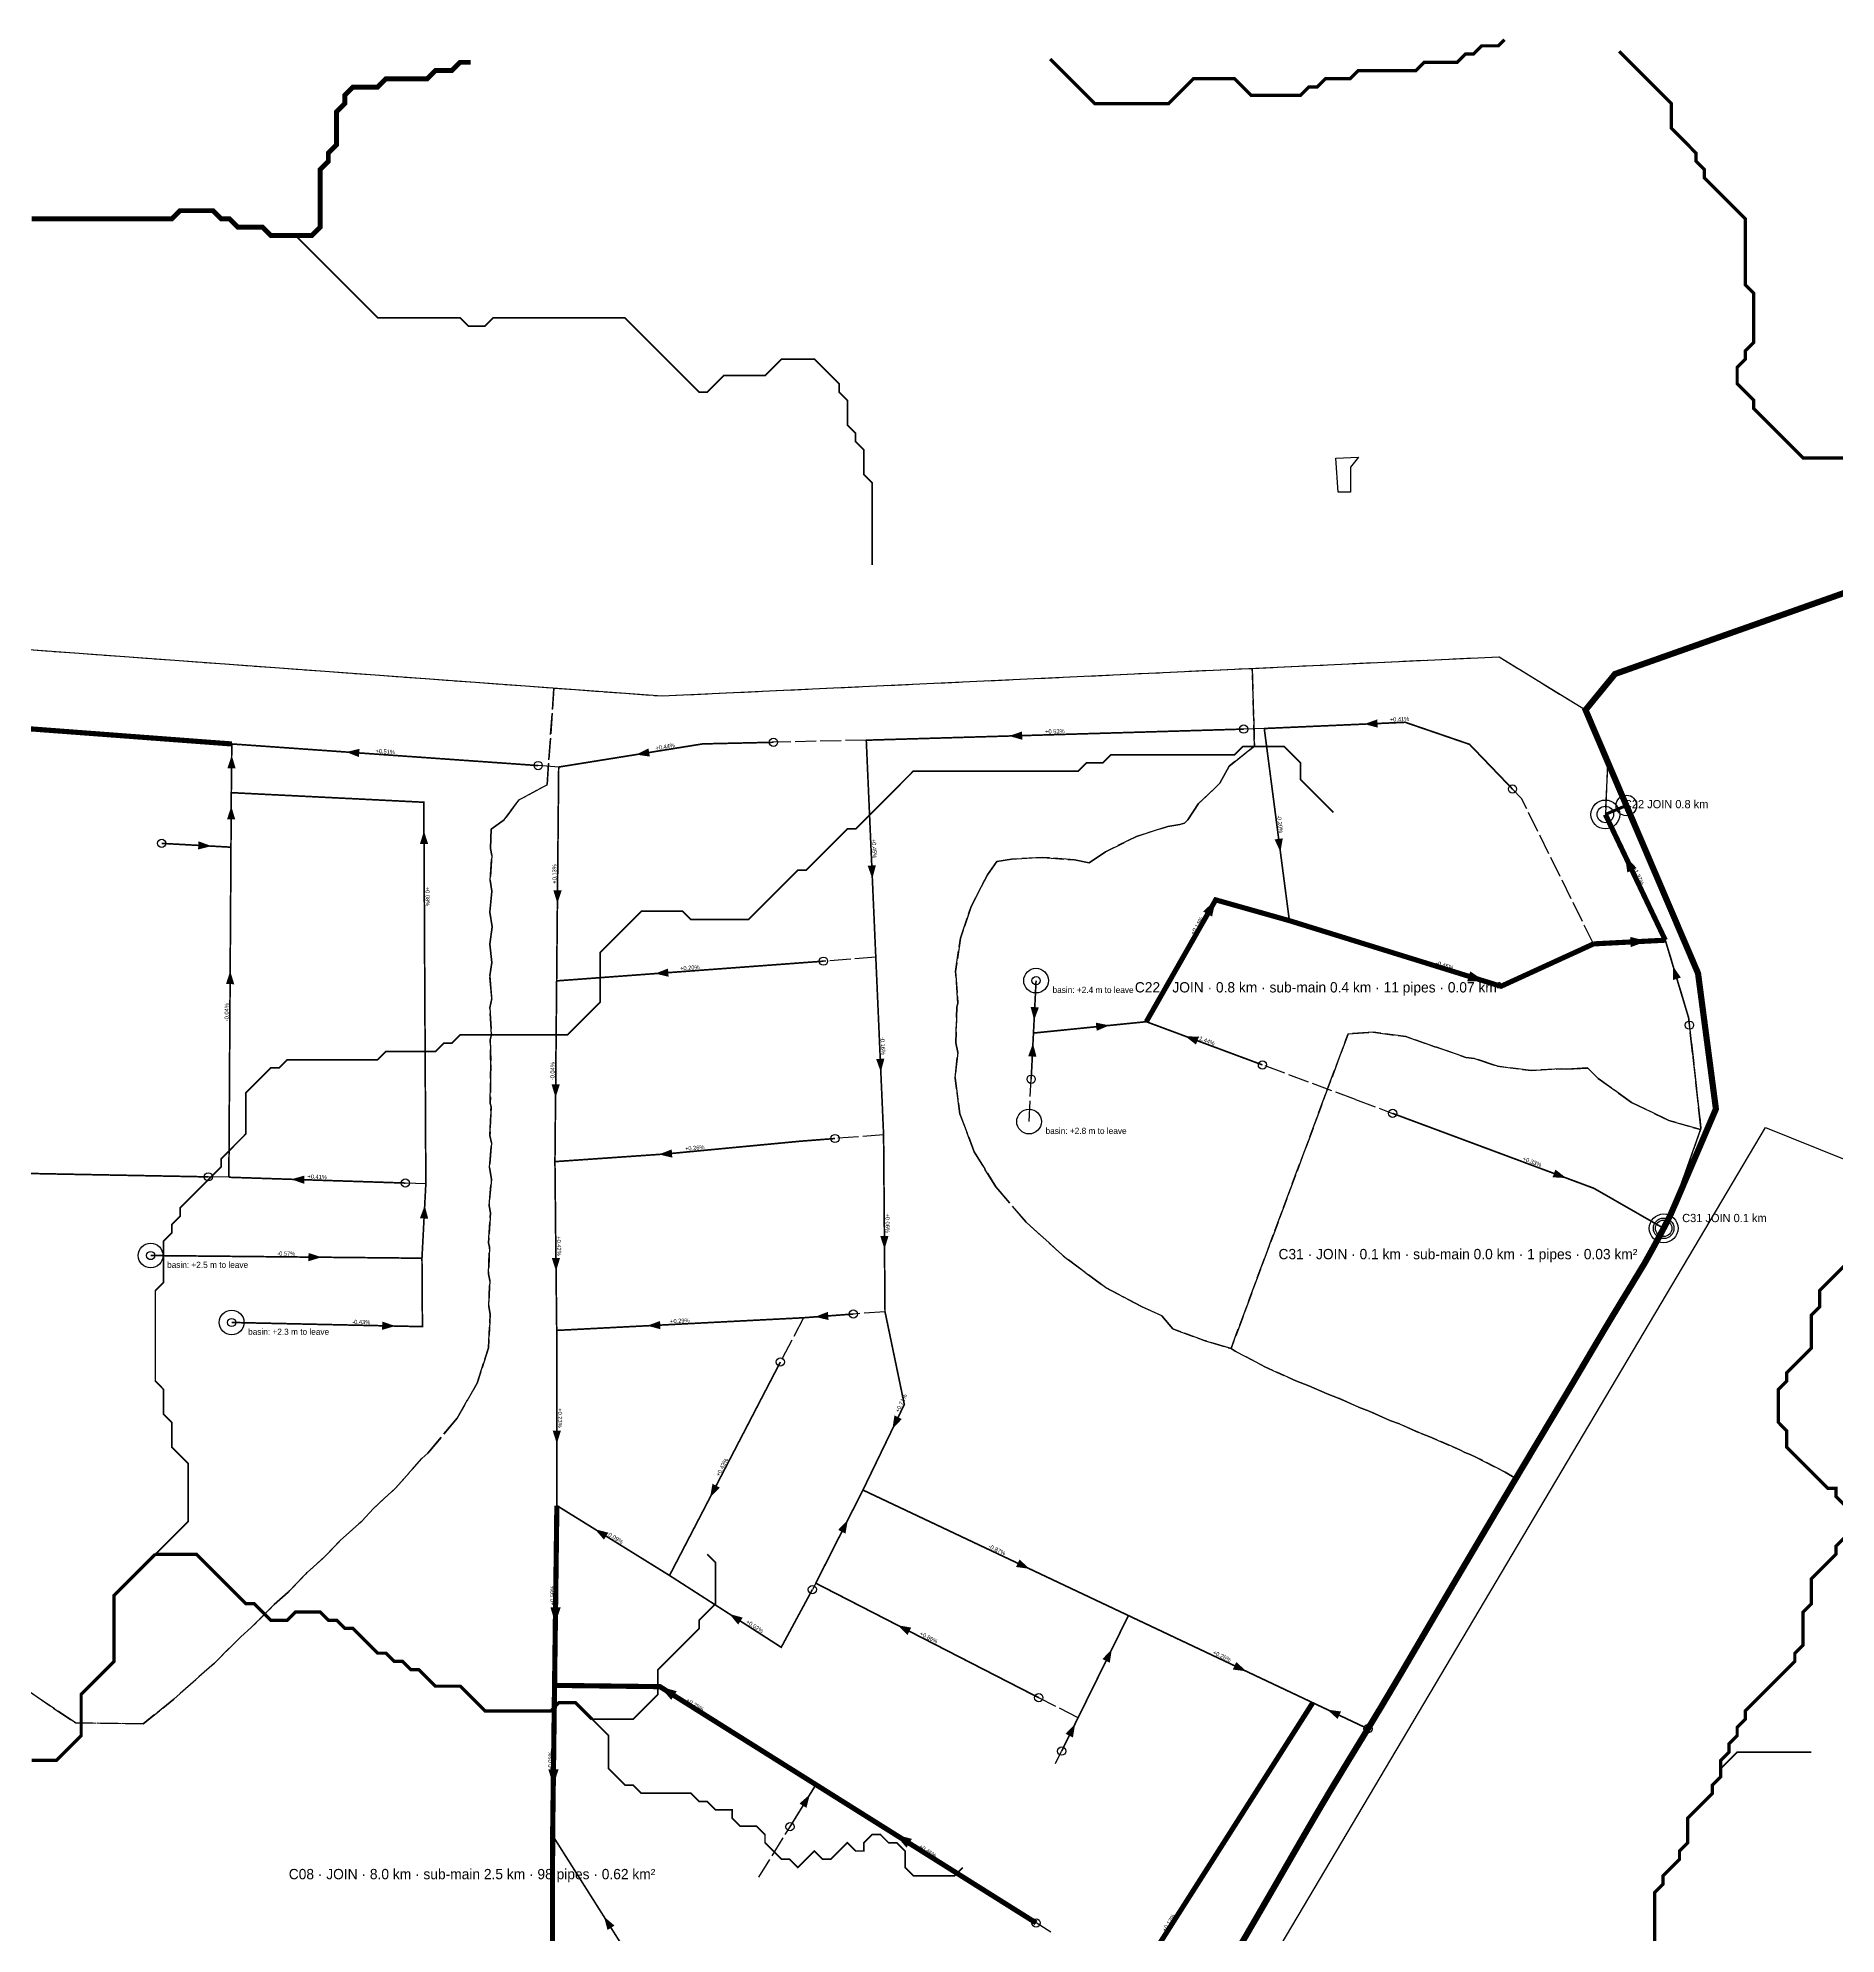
# Model space of a CAD drawing. Header units: metres. Extents: x 442821 to 452274, y 2561971 to 2571293.
# Drawn here: x 447174 to 448048, y 2566940 to 2567860 of the extents above; entities that cross this region are included whole.
import ezdxf
from ezdxf.enums import TextEntityAlignment as Align

# ---------------------------------------------------------------- set-up
doc = ezdxf.new("R2010")
doc.units = ezdxf.units.M
doc.header["$LTSCALE"] = 8
doc.linetypes.add('DASHDOT', pattern=[3.556, 2.54, -0.508, 0, -0.508])
doc.linetypes.add('DASHED', pattern=[1.524, 1.27, -0.254])
for name, color, linetype in [('A_ARROWS', 7, 'Continuous'), ('A_BASINS', 1, 'Continuous'), ('A_BRANCH', 7, 'Continuous'), ('A_BUILT_2006', 252, 'Continuous'), ('A_CATCH_LABEL', 7, 'Continuous'), ('A_CATCHMENTS', 7, 'Continuous'), ('A_ENVELOPE', 3, 'Continuous'), ('A_GRADIENT', 8, 'Continuous'), ('A_HEAD_GAP', 8, 'Continuous'), ('A_HEADS', 8, 'Continuous'), ('A_JOIN_LINK', 6, 'Continuous'), ('A_LATERAL', 7, 'Continuous'), ('A_MAIN_PIPE', 5, 'Continuous'), ('A_OUTLET_LABEL', 7, 'Continuous'), ('A_OUTLETS', 7, 'Continuous'), ('A_STREAMS', 5, 'Continuous'), ('A_SUBMAIN', 7, 'Continuous'), ('A_WADI', 4, 'Continuous')]:
    doc.layers.add(name, color=color, linetype=linetype)

msp = doc.modelspace()

# ---------------------------------------------------------------- linework, layer by layer
at = {"layer": 'A_ARROWS', "color": 2}
for points in [[(447818.58, 2567527.37), (447824.89, 2567529.65), (447825.07, 2567525.65)], [(447268.58, 2567512.26), (447270.52, 2567505.84), (447266.52, 2567505.88)], [(447324.15, 2567513.8), (447330.67, 2567515.35), (447330.39, 2567511.36)], [(447268.36, 2567487.49), (447270.32, 2567481.08), (447266.32, 2567481.11)], [(447361.94, 2567475.5), (447363.97, 2567469.11), (447359.97, 2567469.09)], [(447258.76, 2567468.14), (447252.26, 2567466.49), (447252.48, 2567470.48)], [(447777.81, 2567465.3), (447775, 2567471.38), (447778.97, 2567471.9)], [(447945.1, 2567463.6), (447950.8, 2567457.46), (447946.29, 2567455.31)], [(447746.43, 2567442.11), (447744.64, 2567433.92), (447740.3, 2567436.39)], [(447955.78, 2567422), (447947.92, 2567419.09), (447947.66, 2567424.08)], [(447968.51, 2567409.84), (447972.27, 2567404.28), (447968.44, 2567403.13)], [(447267.85, 2567407.52), (447269.81, 2567401.11), (447265.81, 2567401.13)], [(447876.94, 2567402.58), (447868.56, 2567402.56), (447870.04, 2567407.33)], [(447658.22, 2567383.57), (447656.54, 2567390.06), (447660.54, 2567389.86)], [(447694.77, 2567381.09), (447688.6, 2567378.46), (447688.2, 2567382.44)], [(447657.67, 2567372.41), (447659.35, 2567365.91), (447655.35, 2567366.11)], [(447731.51, 2567375.9), (447738.21, 2567375.54), (447736.82, 2567371.79)], [(447297.48, 2567306.39), (447303.94, 2567308.18), (447303.81, 2567304.18)], [(447362.32, 2567293.77), (447363.98, 2567287.28), (447359.99, 2567287.49)], [(447312.27, 2567268.56), (447305.85, 2567266.63), (447305.89, 2567270.63)], [(447348.06, 2567235.16), (447341.62, 2567233.3), (447341.7, 2567237.3)]]:
    msp.add_solid(points, dxfattribs=at)
at = {"layer": 'A_ARROWS', "color": 1}
for points in [[(447646.03, 2567521.58), (447652.37, 2567523.77), (447652.48, 2567519.77)], [(447464.96, 2567512.56), (447470.96, 2567515.55), (447471.6, 2567511.6)], [(447579.67, 2567452.31), (447577.39, 2567458.62), (447581.39, 2567458.79)], [(447426.74, 2567440.24), (447424.8, 2567446.65), (447428.8, 2567446.62)], [(447474.21, 2567406.24), (447480.45, 2567408.71), (447480.74, 2567404.72)], [(447583.79, 2567358.46), (447581.51, 2567364.77), (447585.51, 2567364.94)], [(447425.84, 2567346.06), (447423.91, 2567352.48), (447427.91, 2567352.44)], [(447476, 2567318.46), (447482.25, 2567320.9), (447482.53, 2567316.91)], [(447585.57, 2567272.47), (447583.52, 2567278.86), (447587.52, 2567278.89)], [(447426.09, 2567261.81), (447424.02, 2567268.19), (447428.02, 2567268.23)], [(447470.32, 2567235.29), (447476.6, 2567237.61), (447476.81, 2567233.62)], [(447551.88, 2567239.6), (447558.11, 2567242.07), (447558.41, 2567238.08)], [(447589.41, 2567185.13), (447590.4, 2567191.76), (447594, 2567190.02)], [(447426.46, 2567178.01), (447424.45, 2567184.41), (447428.45, 2567184.41)], [(447500.87, 2567151.97), (447502.05, 2567158.57), (447505.6, 2567156.73)], [(447444.96, 2567136.53), (447451.46, 2567134.86), (447449.35, 2567131.46)], [(447567.75, 2567141.02), (447566.65, 2567134.41), (447563.08, 2567136.22)], [(447656.07, 2567117.28), (447649.43, 2567118.2), (447651.13, 2567121.82)], [(447425.74, 2567090.63), (447423.35, 2567098.66), (447428.35, 2567098.6)], [(447510.23, 2567095.4), (447516.7, 2567093.62), (447514.53, 2567090.25)], [(447591.96, 2567089.91), (447598.57, 2567088.77), (447596.74, 2567085.21)], [(447695.99, 2567078.33), (447694.96, 2567071.71), (447691.37, 2567073.48)], [(447761.34, 2567067.52), (447754.7, 2567068.44), (447756.41, 2567072.06)], [(447476.59, 2567060.05), (447484.69, 2567057.91), (447482.04, 2567053.68)], [(447678.13, 2567042.08), (447677.1, 2567035.46), (447673.51, 2567037.22)], [(447800.62, 2567048.95), (447807.26, 2567048.03), (447805.55, 2567044.41)], [(447424.73, 2567011.99), (447422.34, 2567020.02), (447427.33, 2567019.96)], [(447549.33, 2567007.76), (447547.68, 2567001.26), (447544.28, 2567003.36)], [(447590.8, 2566988.33), (447598.91, 2566986.2), (447596.25, 2566981.96)], [(447449.35, 2566948.45), (447454.46, 2566944.12), (447451.08, 2566941.98)]]:
    msp.add_solid(points, dxfattribs=at)
at = {"layer": 'A_ARROWS', "color": 3}
msp.add_solid([(447916.65, 2567307), (447909.95, 2567307.36), (447911.35, 2567311.11)], dxfattribs=at)
at = {"layer": 'A_BASINS', "color": 1}
for centre in [(447659.18, 2567402.84), (447655.78, 2567334.41), (447229.21, 2567269.38), (447268.55, 2567236.89)]:
    msp.add_circle(centre, 6, dxfattribs=at)
at = {"layer": 'A_BRANCH', "color": 2, "linetype": 'DASHED', "const_width": 0.8}
for points in [[(447890.51, 2567495.84), (447869.65, 2567517.54), (447838.41, 2567528.24), (447769.98, 2567525.23)], [(447352.87, 2567304.57), (447267.21, 2567307.38)]]:
    msp.add_lwpolyline(points, dxfattribs=at)
at = {"layer": 'A_BRANCH', "color": 1, "const_width": 0.8}
for points in [[(447759.99, 2567524.93), (447576.72, 2567519.55)], [(447570.42, 2567240.98), (447546.17, 2567239.17)], [(447660.48, 2567054.73), (447552.21, 2567110.32)]]:
    msp.add_lwpolyline(points, dxfattribs=at)
at = {"layer": 'A_BRANCH', "color": 2, "const_width": 0.8}
for points in [[(447417.39, 2567507.23), (447268.63, 2567517.72)], [(447769.1, 2567361.91), (447712.71, 2567382.89)], [(447257.21, 2567307.57), (447095.36, 2567310.63), (447078.03, 2567308.03)]]:
    msp.add_lwpolyline(points, dxfattribs=at)
at = {"layer": 'A_BRANCH', "color": 1, "linetype": 'DASHED', "const_width": 0.8}
for points in [[(447531.65, 2567518.53), (447497.28, 2567517.75), (447427.37, 2567506.52)], [(447555.92, 2567412.27), (447426.38, 2567402.71)], [(447561.52, 2567326.18), (447544.94, 2567324.9), (447480.01, 2567318.74), (447425.55, 2567314.97)], [(447535.02, 2567217.71), (447481.18, 2567114.07)], [(447550.54, 2567107.22), (447535.43, 2567079.2), (447481.18, 2567114.07)], [(447516.17, 2566909.99), (447459.44, 2566932.51), (447424.42, 2566987.83)]]:
    msp.add_lwpolyline(points, dxfattribs=at)
at = {"layer": 'A_BUILT_2006', "color": 252}
msp.add_lwpolyline([(444423.44, 2563343.22), (444431.48, 2563355.29), (444572.94, 2563267.78), (444295.21, 2562786.94), (444363.08, 2562577.11), (444377.7, 2562576.48), (444569.24, 2562603.97), (444800.07, 2562694.29), (445148.67, 2563361.17), (445469.39, 2563197.45), (445714.59, 2563159.34), (445807.53, 2563389.68), (445994.14, 2563715.01), (446180.57, 2564037.67), (446320.8, 2564284.9), (446551.38, 2564695.06), (447061.57, 2565726.9), (448013.44, 2567331.59), (448231.64, 2567243.66), (448332.26, 2567295.53), (448412.16, 2567436.64), (448449.86, 2567533.08), (448423.25, 2567661.27), (448638.89, 2567714.37)], dxfattribs=at)
at = {"layer": 'A_CATCHMENTS', "color": 2, "linetype": 'DASHED'}
msp.add_lwpolyline([(445577.23, 2567680.07), (447425.06, 2567544.86), (447421.75, 2567497.93), (447407.9, 2567490.38), (447400.94, 2567480.82), (447394.62, 2567476.28), (447394.23, 2567467.03), (447394.92, 2567463.57), (447394.08, 2567451.54), (447394.98, 2567446.27), (447393.98, 2567436.05), (447394.99, 2567428.96), (447393.93, 2567420.56), (447394.95, 2567411.66), (447393.93, 2567405.08), (447394.87, 2567394.23), (447393.99, 2567389.59), (447394.7, 2567376.68), (447394.13, 2567374.1), (447394.46, 2567359.14), (447394.33, 2567358.62), (447394.17, 2567343.13), (447394.54, 2567341.59), (447393.94, 2567327.64), (447394.67, 2567324.03), (447393.77, 2567312.15), (447394.74, 2567306.47), (447393.58, 2567293.57), (447394.26, 2567290.07), (447393.36, 2567275.46), (447393.74, 2567273.67), (447393.28, 2567260.43), (447393.94, 2567257.26), (447393.37, 2567244.69), (447394.13, 2567240.87), (447393.23, 2567224.5), (447387.86, 2567207.49), (447378.06, 2567190.47), (447363.82, 2567173.45), (447360.89, 2567170.78), (447348.18, 2567156.43), (447337.41, 2567146.63), (447331.75, 2567140.48), (447321.33, 2567131.08), (447313.88, 2567123.26), (447305.25, 2567115.51), (447295.99, 2567106.03), (447289.17, 2567099.93), (447278.1, 2567088.81), (447273.1, 2567084.34), (447260.2, 2567071.58), (447240.44, 2567053.99), (447225.59, 2567042.04), (447192.69, 2567042.5), (447131.63, 2567083.92)], dxfattribs=at)
msp.add_lwpolyline([(447622.18, 2567338.25), (447619.87, 2567355.42), (447621.16, 2567367.97), (447620.21, 2567372.7), (447620.74, 2567389.98), (447621.25, 2567391.96), (447620.08, 2567407.22), (447622.44, 2567423.5), (447627.58, 2567438.81), (447635.66, 2567454.25), (447640.15, 2567460.59), (447647.2, 2567461.86), (447662.46, 2567462.64), (447677.78, 2567461.46), (447684.91, 2567460.01), (447692.95, 2567465.41), (447708.02, 2567472.87), (447723.16, 2567477.72), (447728.97, 2567478.57), (447731.21, 2567479.21), (447732.81, 2567480.85), (447738.12, 2567488.77), (447748.39, 2567498.69), (447752.87, 2567506.96), (447765.23, 2567516.7), (447764.12, 2567554.43), (447883.98, 2567560.04), (447925.98, 2567534.24), (447936.72, 2567509.1), (447935.61, 2567483.51), (447964.72, 2567422.46), (447976.03, 2567384.82), (447982.02, 2567331.24), (447981.76, 2567330.49), (447966.39, 2567334.96), (447948.32, 2567343.72), (447932.08, 2567355.37), (447926.94, 2567360.42), (447916.75, 2567359.83), (447914.45, 2567360.07), (447899.52, 2567359.2), (447883.29, 2567361.24), (447872.05, 2567365.03), (447867.91, 2567365.57), (447853.57, 2567370.59), (447852.82, 2567370.69), (447838.7, 2567375.68), (447822.91, 2567377.76), (447810.68, 2567376.97), (447753.83, 2567224.2), (447740.85, 2567228.15), (447725.93, 2567233.66), (447725.61, 2567233.81), (447720.27, 2567240.11), (447710.43, 2567244.57), (447692.82, 2567253.91), (447673.08, 2567268.59), (447654.33, 2567285.61), (447639.68, 2567302.67), (447629.14, 2567319.76), (447622.18, 2567338.25)], close=True, dxfattribs=at)
at = {"layer": 'A_CATCHMENTS', "color": 1, "linetype": 'DASHED'}
msp.add_lwpolyline([(447131.63, 2567083.92), (447192.69, 2567042.5), (447225.59, 2567042.04), (447240.44, 2567053.99), (447260.2, 2567071.58), (447273.1, 2567084.34), (447278.1, 2567088.81), (447289.17, 2567099.93), (447295.99, 2567106.03), (447305.25, 2567115.51), (447313.88, 2567123.26), (447321.33, 2567131.08), (447331.75, 2567140.48), (447337.41, 2567146.63), (447348.18, 2567156.43), (447360.89, 2567170.78), (447363.82, 2567173.45), (447378.06, 2567190.47), (447387.86, 2567207.49), (447393.23, 2567224.5), (447394.13, 2567240.87), (447393.37, 2567244.69), (447393.94, 2567257.26), (447393.28, 2567260.43), (447393.74, 2567273.67), (447393.36, 2567275.46), (447394.26, 2567290.07), (447393.58, 2567293.57), (447394.74, 2567306.47), (447393.77, 2567312.15), (447394.67, 2567324.03), (447393.94, 2567327.64), (447394.54, 2567341.59), (447394.17, 2567343.13), (447394.33, 2567358.62), (447394.46, 2567359.14), (447394.13, 2567374.1), (447394.7, 2567376.68), (447393.99, 2567389.59), (447394.87, 2567394.23), (447393.93, 2567405.08), (447394.95, 2567411.66), (447393.93, 2567420.56), (447394.99, 2567428.96), (447393.98, 2567436.05), (447394.98, 2567446.27), (447394.08, 2567451.54), (447394.92, 2567463.57), (447394.23, 2567467.03), (447394.62, 2567476.28), (447400.94, 2567480.82), (447407.9, 2567490.38), (447421.75, 2567497.93), (447425.06, 2567544.86), (447477.54, 2567541.02), (447764.12, 2567554.43), (447765.23, 2567516.7), (447752.87, 2567506.96), (447748.39, 2567498.69), (447738.12, 2567488.77), (447732.81, 2567480.85), (447731.21, 2567479.21), (447728.97, 2567478.57), (447723.16, 2567477.72), (447708.02, 2567472.87), (447692.95, 2567465.41), (447684.91, 2567460.01), (447677.78, 2567461.46), (447662.46, 2567462.64), (447647.2, 2567461.86), (447640.15, 2567460.59), (447635.66, 2567454.25), (447627.58, 2567438.81), (447622.44, 2567423.5), (447620.08, 2567407.22), (447621.25, 2567391.96), (447620.74, 2567389.98), (447620.21, 2567372.7), (447621.16, 2567367.97), (447619.87, 2567355.42), (447622.18, 2567338.25), (447629.14, 2567319.76), (447639.68, 2567302.67), (447654.33, 2567285.61), (447673.08, 2567268.59), (447692.82, 2567253.91), (447710.43, 2567244.57), (447720.27, 2567240.11), (447725.61, 2567233.81), (447725.93, 2567233.66), (447740.85, 2567228.15), (447753.83, 2567224.2), (447755.91, 2567222.94), (447770.24, 2567215.41), (447785.27, 2567208.61), (447791.6, 2567206.19), (447800.5, 2567202.2), (447806.29, 2567200), (447815.72, 2567195.79), (447820.98, 2567193.8), (447830.94, 2567189.38), (447835.66, 2567187.61), (447846.16, 2567182.97), (447850.35, 2567181.41), (447864.95, 2567174.99), (447867.32, 2567173.79), (447869.91, 2567172.8), (447872.72, 2567171.54), (447886.88, 2567164.22), (447892.13, 2567161.12), (447891.66, 2567160.33), (447885.4, 2567149.8), (447879.16, 2567139.25), (447873.74, 2567130.09), (447866.69, 2567118.15), (447860.46, 2567107.6), (447854.25, 2567097.04), (447850.49, 2567090.62), (447848.11, 2567086.56), (447841.87, 2567075.89), (447835.65, 2567065.28), (447827.1, 2567050.88), (447823.02, 2567044.12), (447820.31, 2567039.67), (447820.3, 2567039.65), (447816.63, 2567033.62), (447810.24, 2567023.17), (447802.62, 2567010.57), (447797.68, 2567002.27), (447791.51, 2566991.73), (447785.38, 2566981.16), (447778.11, 2566968.56), (447773.12, 2566959.91), (447771.36, 2566956.87), (447766.97, 2566949.29), (447760.79, 2566938.66)], dxfattribs=at)
at = {"layer": 'A_CATCHMENTS', "color": 3, "linetype": 'DASHED'}
msp.add_lwpolyline([(447869.91, 2567172.8), (447867.32, 2567173.79), (447864.95, 2567174.99), (447850.35, 2567181.41), (447846.16, 2567182.97), (447835.66, 2567187.61), (447830.94, 2567189.38), (447820.98, 2567193.8), (447815.72, 2567195.79), (447806.29, 2567200), (447800.5, 2567202.2), (447791.6, 2567206.19), (447785.27, 2567208.61), (447770.24, 2567215.41), (447755.91, 2567222.94), (447753.83, 2567224.2), (447810.68, 2567376.97), (447822.91, 2567377.76), (447838.7, 2567375.68), (447852.82, 2567370.69), (447853.57, 2567370.59), (447867.91, 2567365.57), (447872.05, 2567365.03), (447883.29, 2567361.24), (447899.52, 2567359.2), (447914.45, 2567360.07), (447916.75, 2567359.83), (447926.94, 2567360.42), (447932.08, 2567355.37), (447948.32, 2567343.72), (447966.39, 2567334.96), (447981.76, 2567330.49), (447966.76, 2567288.2), (447965.59, 2567285.87), (447964.07, 2567282.91), (447963.91, 2567282.6), (447961.9, 2567278.79), (447961, 2567277.13), (447959.46, 2567274.29), (447957.91, 2567271.47), (447956.36, 2567268.68), (447954.69, 2567265.68), (447948.2, 2567254.98), (447943.25, 2567246.89), (447935.53, 2567234.07), (447929.29, 2567223.56), (447923.06, 2567213.01), (447919.18, 2567206.44), (447910.51, 2567191.9), (447904.22, 2567181.37), (447896.09, 2567167.77), (447892.13, 2567161.12), (447886.88, 2567164.22), (447872.72, 2567171.54), (447869.91, 2567172.8)], close=True, dxfattribs=at)
at = {"layer": 'A_ENVELOPE', "color": 3}
msp.add_lwpolyline([(445577.23, 2567680.07), (447477.54, 2567541.02), (447883.98, 2567560.04), (447925.98, 2567534.24), (447925.98, 2567534.24), (447936.72, 2567509.1), (447935.61, 2567483.51), (447964.72, 2567422.46), (447976.03, 2567384.82), (447982.02, 2567331.24), (447966.76, 2567288.2), (447965.59, 2567285.87), (447964.07, 2567282.91), (447963.91, 2567282.6), (447961.9, 2567278.79), (447961, 2567277.13), (447959.46, 2567274.29), (447957.91, 2567271.47), (447956.36, 2567268.68), (447954.69, 2567265.68), (447948.2, 2567254.98), (447943.25, 2567246.89), (447935.53, 2567234.07), (447929.29, 2567223.56), (447923.06, 2567213.01), (447919.18, 2567206.44), (447910.51, 2567191.9), (447904.22, 2567181.37), (447896.09, 2567167.77), (447891.66, 2567160.33), (447885.4, 2567149.8), (447879.16, 2567139.25), (447873.74, 2567130.09), (447866.69, 2567118.15), (447860.46, 2567107.6), (447854.25, 2567097.04), (447850.49, 2567090.62), (447848.11, 2567086.56), (447841.87, 2567075.89), (447835.65, 2567065.28), (447827.1, 2567050.88), (447823.02, 2567044.12), (447820.31, 2567039.67), (447820.3, 2567039.65), (447816.63, 2567033.62), (447810.24, 2567023.17), (447802.62, 2567010.57), (447797.68, 2567002.27), (447791.51, 2566991.73), (447785.38, 2566981.16), (447778.11, 2566968.56), (447773.12, 2566959.91), (447771.36, 2566956.87), (447766.97, 2566949.29), (447760.79, 2566938.66)], dxfattribs=at)
at = {"layer": 'A_HEAD_GAP', "color": 8, "linetype": 'DASHED'}
for points in [[(447576.72, 2567519.55), (447531.65, 2567518.53)], [(447769.98, 2567525.23), (447759.99, 2567524.93)], [(447427.37, 2567506.52), (447417.39, 2567507.23)], [(447929.89, 2567420.67), (447894.92, 2567491.25), (447890.51, 2567495.84)], [(447581.35, 2567414.15), (447555.92, 2567412.27)], [(447982.02, 2567331.24), (447976.44, 2567381.2)], [(447655.78, 2567334.41), (447656.8, 2567354.96)], [(447814.28, 2567345.1), (447769.1, 2567361.91)], [(447814.28, 2567345.1), (447832.3, 2567338.39)], [(447585.13, 2567327.99), (447561.52, 2567326.18)], [(447267.21, 2567307.38), (447257.21, 2567307.57)], [(447362.86, 2567304.24), (447352.87, 2567304.57)], [(447546.17, 2567239.17), (447535.02, 2567217.71)], [(447585.82, 2567242.13), (447570.42, 2567240.98)], [(447552.21, 2567110.32), (447550.54, 2567107.22)], [(447679.54, 2567044.94), (447660.48, 2567054.73)], [(447668.59, 2567022.72), (447671.59, 2567028.81)], [(447524.62, 2566967.62), (447539.69, 2566992.09)], [(447666.27, 2566940.95), (447659.19, 2566945.39)]]:
    msp.add_lwpolyline(points, dxfattribs=at)
at = {"layer": 'A_HEADS', "color": 1}
for centre in [(447531.65, 2567518.53), (447759.99, 2567524.93), (447555.92, 2567412.27), (447561.52, 2567326.18), (447570.42, 2567240.98), (447535.02, 2567217.71), (447550.54, 2567107.22), (447660.48, 2567054.73), (447820.3, 2567039.65), (447671.59, 2567028.81), (447539.69, 2566992.09), (447659.19, 2566945.39)]:
    msp.add_circle(centre, 2, dxfattribs=at)
at = {"layer": 'A_HEADS', "color": 2}
for centre in [(447417.39, 2567507.23), (447890.51, 2567495.84), (447234.56, 2567469.47), (447659.18, 2567402.84), (447976.44, 2567381.2), (447769.1, 2567361.91), (447656.8, 2567354.96), (447257.21, 2567307.57), (447352.87, 2567304.57), (447229.21, 2567269.38), (447268.55, 2567236.89)]:
    msp.add_circle(centre, 2, dxfattribs=at)
at = {"layer": 'A_HEADS', "color": 3}
msp.add_circle((447832.3, 2567338.39), 2, dxfattribs=at)
at = {"layer": 'A_JOIN_LINK', "color": 6, "const_width": 1.5}
for points in [[(447935.61, 2567483.51), (447945.8, 2567487.86)], [(447963.91, 2567282.6), (447963.91, 2567282.6)]]:
    msp.add_lwpolyline(points, dxfattribs=at)
at = {"layer": 'A_JOIN_LINK', "color": 6}
for centre in [(447945.8, 2567487.86), (447963.91, 2567282.6)]:
    msp.add_circle(centre, 5, dxfattribs=at)
at = {"layer": 'A_LATERAL', "color": 1, "linetype": 'DASHED', "const_width": 0.8}
for points in [[(447576.72, 2567519.55), (447581.35, 2567414.15)], [(447427.37, 2567506.52), (447426.38, 2567402.71)], [(447426.38, 2567402.71), (447425.55, 2567314.97)], [(447585.13, 2567327.99), (447585.82, 2567242.13)], [(447425.55, 2567314.97), (447425.98, 2567271.32), (447426.41, 2567233.04)], [(447546.17, 2567239.17), (447426.41, 2567233.04)], [(447426.41, 2567233.04), (447426.48, 2567147.99)], [(447481.18, 2567114.07), (447426.48, 2567147.99)], [(447704.02, 2567094.61), (447793.53, 2567052.3)], [(447820.3, 2567039.65), (447793.53, 2567052.3)], [(447539.69, 2566992.09), (447552.27, 2567012.53)]]:
    msp.add_lwpolyline(points, dxfattribs=at)
at = {"layer": 'A_LATERAL', "color": 2, "linetype": 'DASHDOT', "const_width": 0.8}
for points in [[(447769.98, 2567525.23), (447782.17, 2567431.95)], [(447268.23, 2567467.61), (447268.4, 2567494.08)], [(447234.56, 2567469.47), (447268.23, 2567467.61)], [(447657.91, 2567377.38), (447712.71, 2567382.89)], [(447656.8, 2567354.96), (447657.91, 2567377.38)], [(447360.98, 2567268.08), (447362.86, 2567304.24)], [(447229.21, 2567269.38), (447360.98, 2567268.08)], [(447268.55, 2567236.89), (447361.2, 2567234.87), (447360.98, 2567268.08)]]:
    msp.add_lwpolyline(points, dxfattribs=at)
at = {"layer": 'A_LATERAL', "color": 2, "linetype": 'DASHED', "const_width": 0.8}
for points in [[(447268.4, 2567494.08), (447268.63, 2567517.72)], [(447362.86, 2567304.24), (447361.86, 2567489.43), (447268.4, 2567494.08)], [(447267.21, 2567307.38), (447268.23, 2567467.61)], [(447659.18, 2567402.84), (447657.91, 2567377.38)]]:
    msp.add_lwpolyline(points, dxfattribs=at)
at = {"layer": 'A_LATERAL', "color": 2, "const_width": 0.8}
msp.add_lwpolyline([(447976.44, 2567381.2), (447976.03, 2567384.82), (447964.72, 2567422.46)], dxfattribs=at)
at = {"layer": 'A_LATERAL', "color": 1, "linetype": 'DASHDOT', "const_width": 0.8}
for points in [[(447581.35, 2567414.15), (447585.13, 2567327.99)], [(447552.21, 2567110.32), (447575.1, 2567155.54)], [(447575.1, 2567155.54), (447704.02, 2567094.61)], [(447679.54, 2567044.94), (447704.02, 2567094.61)], [(447671.59, 2567028.81), (447679.54, 2567044.94)]]:
    msp.add_lwpolyline(points, dxfattribs=at)
at = {"layer": 'A_LATERAL', "color": 3, "linetype": 'DASHED', "const_width": 0.8}
msp.add_lwpolyline([(447832.3, 2567338.39), (447930.06, 2567302.01), (447963.91, 2567282.6)], dxfattribs=at)
at = {"layer": 'A_LATERAL', "color": 1, "const_width": 0.8}
msp.add_lwpolyline([(447585.82, 2567242.13), (447595.2, 2567197.1), (447575.1, 2567155.54)], dxfattribs=at)
at = {"layer": 'A_MAIN_PIPE', "color": 5, "const_width": 3}
msp.add_lwpolyline([(448054.4, 2567592.02), (447940.28, 2567551.69), (447925.98, 2567534.24), (447980.61, 2567406.39), (447989.29, 2567340.52), (447973.83, 2567304.44), (447969.83, 2567295.1), (447968.58, 2567292.25), (447967.2, 2567289.09), (447965.59, 2567285.87), (447964.07, 2567282.91), (447961.9, 2567278.79), (447961, 2567277.13), (447959.46, 2567274.29), (447957.91, 2567271.47), (447956.36, 2567268.68), (447954.69, 2567265.68), (447948.2, 2567254.98), (447943.25, 2567246.89), (447935.53, 2567234.07), (447929.29, 2567223.56), (447923.06, 2567213.01), (447919.18, 2567206.44), (447910.51, 2567191.9), (447904.22, 2567181.37), (447896.09, 2567167.77), (447891.66, 2567160.33), (447885.4, 2567149.8), (447879.16, 2567139.25), (447873.74, 2567130.09), (447866.69, 2567118.15), (447860.46, 2567107.6), (447854.25, 2567097.04), (447850.49, 2567090.62), (447848.11, 2567086.56), (447841.87, 2567075.89), (447835.65, 2567065.28), (447827.1, 2567050.88), (447823.02, 2567044.12), (447820.31, 2567039.67), (447816.63, 2567033.62), (447810.24, 2567023.17), (447802.62, 2567010.57), (447797.68, 2567002.27), (447791.51, 2566991.73), (447785.38, 2566981.16), (447778.11, 2566968.56), (447773.12, 2566959.91), (447771.36, 2566956.87), (447766.97, 2566949.29), (447760.79, 2566938.66), (447754.57, 2566928.05)], dxfattribs=at)
at = {"layer": 'A_OUTLETS', "color": 5}
for centre, radius in [((447935.61, 2567483.51), 7), ((447935.61, 2567483.51), 4), ((447963.91, 2567282.6), 7), ((447963.91, 2567282.6), 4)]:
    msp.add_circle(centre, radius, dxfattribs=at)
at = {"layer": 'A_STREAMS', "color": 5}
for points, const_width in [([(447886.63, 2567859.66), (447883.6, 2567856.62), (447879.6, 2567856.62), (447875.6, 2567856.62), (447871.6, 2567852.62), (447867.6, 2567852.62), (447863.59, 2567848.62), (447859.59, 2567848.62), (447855.59, 2567848.62), (447851.59, 2567848.62), (447847.59, 2567848.62), (447843.59, 2567844.62), (447839.59, 2567844.62), (447835.59, 2567844.62), (447831.59, 2567844.62), (447827.59, 2567844.62), (447823.59, 2567844.62), (447819.59, 2567844.62), (447815.59, 2567844.62), (447811.59, 2567840.62), (447807.59, 2567840.62), (447803.59, 2567840.62), (447799.59, 2567840.62), (447795.59, 2567836.62), (447791.58, 2567836.62), (447787.58, 2567832.61), (447783.58, 2567832.61), (447779.58, 2567832.61), (447775.58, 2567832.61), (447771.58, 2567832.61), (447767.58, 2567832.61), (447763.58, 2567832.61), (447759.58, 2567836.62), (447755.58, 2567840.62), (447751.58, 2567840.62), (447747.58, 2567840.62), (447743.58, 2567840.62), (447739.58, 2567840.62), (447735.58, 2567840.62), (447731.58, 2567836.62), (447727.58, 2567832.61), (447723.58, 2567828.61), (447719.57, 2567828.61), (447715.57, 2567828.61), (447711.57, 2567828.61), (447707.57, 2567828.61), (447703.57, 2567828.61), (447699.57, 2567828.61), (447695.57, 2567828.61), (447691.57, 2567828.61), (447687.57, 2567828.61), (447683.57, 2567832.61), (447679.57, 2567836.62), (447675.57, 2567840.62), (447671.57, 2567844.62), (447667.57, 2567848.62), (447666.02, 2567850.17)], 1.6), ([(448051.62, 2567656.55), (448047.62, 2567656.55), (448043.62, 2567656.55), (448039.62, 2567656.55), (448035.62, 2567656.55), (448031.62, 2567656.55), (448027.62, 2567660.55), (448023.62, 2567664.56), (448019.62, 2567668.56), (448015.62, 2567672.56), (448011.62, 2567676.56), (448007.61, 2567680.56), (448007.61, 2567684.56), (448003.61, 2567688.56), (447999.61, 2567692.56), (447999.61, 2567696.57), (447999.61, 2567700.57), (448003.61, 2567704.57), (448003.61, 2567708.57), (448007.61, 2567712.57), (448007.61, 2567716.57), (448007.61, 2567720.57), (448007.61, 2567724.58), (448007.61, 2567728.58), (448007.61, 2567732.58), (448007.61, 2567736.58), (448003.61, 2567740.58), (448003.61, 2567744.58), (448003.61, 2567748.58), (448003.61, 2567752.59), (448003.61, 2567756.59), (448003.61, 2567760.59), (448003.61, 2567764.59), (448003.61, 2567768.59), (448003.61, 2567772.59), (447999.61, 2567776.59), (447995.61, 2567780.6), (447991.61, 2567784.6), (447987.61, 2567788.6), (447983.61, 2567792.6), (447983.61, 2567796.6), (447979.61, 2567800.6), (447979.61, 2567804.6), (447975.61, 2567808.61), (447971.61, 2567812.61), (447967.61, 2567816.61), (447967.61, 2567820.61), (447967.61, 2567824.61), (447967.61, 2567828.61), (447963.61, 2567832.61), (447959.61, 2567836.62), (447955.61, 2567840.62), (447951.61, 2567844.62), (447947.61, 2567848.62), (447943.61, 2567852.62), (447942.28, 2567853.95)], 1.6), ([(447384.68, 2567848.62), (447383.53, 2567848.62), (447379.53, 2567848.62), (447375.53, 2567844.62), (447371.53, 2567844.62), (447367.53, 2567844.62), (447363.53, 2567840.62), (447359.53, 2567840.62), (447355.52, 2567840.62), (447351.52, 2567840.62), (447347.52, 2567840.62), (447343.52, 2567840.62), (447339.52, 2567836.62), (447335.52, 2567836.62), (447331.52, 2567836.62), (447327.52, 2567836.62), (447323.52, 2567832.61), (447323.52, 2567828.61), (447319.52, 2567824.61), (447319.52, 2567820.61), (447319.52, 2567816.61), (447319.52, 2567812.61), (447319.52, 2567808.61), (447315.52, 2567804.6), (447315.52, 2567800.6), (447311.52, 2567796.6), (447311.52, 2567792.6), (447311.52, 2567788.6), (447311.52, 2567784.6), (447311.52, 2567780.6), (447311.52, 2567776.59), (447311.52, 2567772.59), (447311.52, 2567768.59), (447307.52, 2567764.59), (447303.52, 2567764.59), (447299.52, 2567764.59)], 2.4), ([(447299.52, 2567764.59), (447295.52, 2567764.59), (447291.52, 2567764.59), (447287.52, 2567764.59), (447283.51, 2567768.59), (447279.51, 2567768.59), (447275.51, 2567768.59), (447271.51, 2567768.59), (447267.51, 2567772.59), (447263.51, 2567772.59), (447259.51, 2567776.59), (447255.51, 2567776.59), (447251.51, 2567776.59), (447247.51, 2567776.59), (447243.51, 2567776.59), (447239.51, 2567772.59), (447235.51, 2567772.59), (447231.51, 2567772.59), (447227.51, 2567772.59), (447223.51, 2567772.59), (447219.51, 2567772.59), (447215.51, 2567772.59), (447211.5, 2567772.59), (447207.5, 2567772.59), (447203.5, 2567772.59), (447199.5, 2567772.59), (447195.5, 2567772.59), (447191.5, 2567772.59), (447187.5, 2567772.59), (447183.5, 2567772.59), (447179.5, 2567772.59), (447175.5, 2567772.59), (447171.5, 2567772.59)], 2.4), ([(447579.56, 2567604.53), (447579.56, 2567608.54), (447579.56, 2567612.54), (447579.56, 2567616.54), (447579.56, 2567620.54), (447579.56, 2567624.54), (447579.56, 2567628.54), (447579.56, 2567632.54), (447579.56, 2567636.55), (447579.56, 2567640.55), (447579.56, 2567644.55), (447575.56, 2567648.55), (447575.56, 2567652.55), (447575.56, 2567656.55), (447575.56, 2567660.55), (447571.55, 2567664.56), (447571.55, 2567668.56), (447567.55, 2567672.56), (447567.55, 2567676.56), (447567.55, 2567680.56), (447567.55, 2567684.56), (447563.55, 2567688.56), (447563.55, 2567692.56), (447559.55, 2567696.57), (447555.55, 2567700.57), (447551.55, 2567704.57), (447547.55, 2567704.57), (447543.55, 2567704.57), (447539.55, 2567704.57), (447535.55, 2567704.57), (447531.55, 2567700.57), (447527.55, 2567696.57), (447523.55, 2567696.57), (447519.55, 2567696.57), (447515.55, 2567696.57), (447511.55, 2567696.57), (447507.55, 2567696.57), (447503.55, 2567692.56), (447499.54, 2567688.56), (447495.54, 2567688.56), (447491.54, 2567692.56), (447487.54, 2567696.57), (447483.54, 2567700.57), (447479.54, 2567704.57), (447475.54, 2567708.57), (447471.54, 2567712.57), (447467.54, 2567716.57), (447463.54, 2567720.57), (447459.54, 2567724.58), (447455.54, 2567724.58), (447451.54, 2567724.58), (447447.54, 2567724.58), (447443.54, 2567724.58), (447439.54, 2567724.58), (447435.54, 2567724.58), (447431.54, 2567724.58), (447427.53, 2567724.58), (447423.53, 2567724.58), (447419.53, 2567724.58), (447415.53, 2567724.58), (447411.53, 2567724.58), (447407.53, 2567724.58), (447403.53, 2567724.58), (447399.53, 2567724.58), (447395.53, 2567724.58), (447391.53, 2567720.57), (447387.53, 2567720.57), (447383.53, 2567720.57), (447379.53, 2567724.58), (447375.53, 2567724.58), (447371.53, 2567724.58), (447367.53, 2567724.58), (447363.53, 2567724.58), (447359.53, 2567724.58), (447355.52, 2567724.58), (447351.52, 2567724.58), (447347.52, 2567724.58), (447343.52, 2567724.58), (447339.52, 2567724.58), (447335.52, 2567728.58), (447331.52, 2567732.58), (447327.52, 2567736.58), (447323.52, 2567740.58), (447319.52, 2567744.58), (447315.52, 2567748.58), (447311.52, 2567752.59), (447307.52, 2567756.59), (447303.52, 2567760.59), (447299.52, 2567764.59)], 0.8), ([(447803.59, 2567484.49), (447799.59, 2567488.49), (447795.59, 2567492.5), (447791.58, 2567496.5), (447787.58, 2567500.5), (447787.58, 2567504.5), (447787.58, 2567508.5), (447783.58, 2567512.5), (447779.58, 2567516.5), (447775.58, 2567516.5), (447771.58, 2567516.5), (447767.58, 2567516.5), (447763.58, 2567516.5), (447759.58, 2567516.5), (447755.58, 2567512.5), (447751.58, 2567512.5), (447747.58, 2567512.5), (447743.58, 2567512.5), (447739.58, 2567512.5), (447735.58, 2567512.5), (447731.58, 2567512.5), (447727.58, 2567512.5), (447723.58, 2567512.5), (447719.57, 2567512.5), (447715.57, 2567512.5), (447711.57, 2567512.5), (447707.57, 2567512.5), (447703.57, 2567512.5), (447699.57, 2567512.5), (447695.57, 2567512.5), (447691.57, 2567508.5), (447687.57, 2567508.5), (447683.57, 2567508.5), (447679.57, 2567504.5), (447675.57, 2567504.5), (447671.57, 2567504.5), (447667.57, 2567504.5), (447663.57, 2567504.5), (447659.57, 2567504.5), (447655.57, 2567504.5), (447651.57, 2567504.5), (447647.56, 2567504.5), (447643.56, 2567504.5), (447639.56, 2567504.5), (447635.56, 2567504.5), (447631.56, 2567504.5), (447627.56, 2567504.5), (447623.56, 2567504.5), (447619.56, 2567504.5), (447615.56, 2567504.5), (447611.56, 2567504.5), (447607.56, 2567504.5), (447603.56, 2567504.5), (447599.56, 2567504.5), (447595.56, 2567500.5), (447591.56, 2567496.5), (447587.56, 2567492.5), (447583.56, 2567488.49), (447579.56, 2567484.49), (447575.56, 2567480.49), (447571.55, 2567476.49), (447567.55, 2567476.49), (447563.55, 2567472.49), (447559.55, 2567468.49), (447555.55, 2567464.49), (447551.55, 2567460.48), (447547.55, 2567456.48), (447543.55, 2567456.48), (447539.55, 2567452.48), (447535.55, 2567448.48), (447531.55, 2567444.48), (447527.55, 2567440.48), (447523.55, 2567436.48), (447519.55, 2567432.47), (447515.55, 2567432.47), (447511.55, 2567432.47), (447507.55, 2567432.47), (447503.55, 2567432.47), (447499.54, 2567432.47), (447495.54, 2567432.47), (447491.54, 2567432.47), (447487.54, 2567436.48), (447483.54, 2567436.48), (447479.54, 2567436.48), (447475.54, 2567436.48), (447471.54, 2567436.48), (447467.54, 2567436.48), (447463.54, 2567432.47), (447459.54, 2567428.47), (447455.54, 2567424.47), (447451.54, 2567420.47), (447447.54, 2567416.47), (447447.54, 2567412.47), (447447.54, 2567408.47), (447447.54, 2567404.46), (447447.54, 2567400.46), (447447.54, 2567396.46), (447447.54, 2567392.46), (447443.54, 2567388.46), (447439.54, 2567384.46), (447435.54, 2567380.46), (447431.54, 2567376.45), (447427.53, 2567376.45), (447423.53, 2567376.45), (447419.53, 2567376.45), (447415.53, 2567376.45), (447411.53, 2567376.45), (447407.53, 2567376.45), (447403.53, 2567376.45), (447399.53, 2567376.45), (447395.53, 2567376.45), (447391.53, 2567376.45), (447387.53, 2567376.45), (447383.53, 2567376.45), (447379.53, 2567376.45), (447375.53, 2567372.45), (447371.53, 2567372.45), (447367.53, 2567368.45), (447363.53, 2567368.45), (447359.53, 2567368.45), (447355.52, 2567368.45), (447351.52, 2567368.45), (447347.52, 2567368.45), (447343.52, 2567368.45), (447339.52, 2567364.45), (447335.52, 2567364.45), (447331.52, 2567364.45), (447327.52, 2567364.45), (447323.52, 2567364.45), (447319.52, 2567364.45), (447315.52, 2567364.45), (447311.52, 2567364.45), (447307.52, 2567364.45), (447303.52, 2567364.45), (447299.52, 2567364.45), (447295.52, 2567364.45), (447291.52, 2567360.45), (447287.52, 2567360.45), (447283.51, 2567356.45), (447279.51, 2567352.45), (447275.51, 2567348.44), (447275.51, 2567344.44), (447275.51, 2567340.44), (447275.51, 2567336.44), (447275.51, 2567332.44), (447275.51, 2567328.44), (447271.51, 2567324.44), (447267.51, 2567320.44), (447263.51, 2567316.43), (447263.51, 2567312.43), (447259.51, 2567308.43), (447255.51, 2567304.43), (447251.51, 2567300.43), (447247.51, 2567296.43), (447243.51, 2567292.43), (447243.51, 2567288.42), (447239.51, 2567284.42), (447239.51, 2567280.42), (447235.51, 2567276.42), (447235.51, 2567272.42), (447235.51, 2567268.42), (447235.51, 2567264.42), (447235.51, 2567260.41), (447235.51, 2567256.41), (447231.51, 2567252.41), (447231.51, 2567248.41), (447231.51, 2567244.41), (447231.51, 2567240.41), (447231.51, 2567236.41), (447231.51, 2567232.4), (447231.51, 2567228.4), (447231.51, 2567224.4), (447231.51, 2567220.4), (447231.51, 2567216.4), (447231.51, 2567212.4), (447231.51, 2567208.4), (447235.51, 2567204.39), (447235.51, 2567200.39), (447235.51, 2567196.39), (447235.51, 2567192.39), (447239.51, 2567188.39), (447239.51, 2567184.39), (447239.51, 2567180.39), (447239.51, 2567176.38), (447243.51, 2567172.38), (447247.51, 2567168.38), (447247.51, 2567164.38), (447247.51, 2567160.38), (447247.51, 2567156.38), (447247.51, 2567152.38), (447247.51, 2567148.38), (447247.51, 2567144.37), (447247.51, 2567140.37), (447243.51, 2567136.37), (447239.51, 2567132.37), (447235.51, 2567128.37), (447231.51, 2567124.37)], 0.8), ([(448051.62, 2567264.42), (448047.62, 2567260.41), (448043.62, 2567256.41), (448039.62, 2567252.41), (448039.62, 2567248.41), (448039.62, 2567244.41), (448035.62, 2567240.41), (448035.62, 2567236.41), (448035.62, 2567232.4), (448035.62, 2567228.4), (448035.62, 2567224.4), (448031.62, 2567220.4), (448027.62, 2567216.4), (448023.62, 2567212.4), (448023.62, 2567208.4), (448019.62, 2567204.39), (448019.62, 2567200.39), (448019.62, 2567196.39), (448019.62, 2567192.39), (448019.62, 2567188.39), (448023.62, 2567184.39), (448023.62, 2567180.39), (448023.62, 2567176.38), (448027.62, 2567172.38), (448031.62, 2567168.38), (448035.62, 2567164.38), (448039.62, 2567160.38), (448043.62, 2567156.38), (448047.62, 2567156.38), (448047.62, 2567152.38), (448051.62, 2567148.38)], 1.6), ([(448051.62, 2567132.37), (448047.62, 2567128.37), (448047.62, 2567124.37), (448043.62, 2567120.37), (448039.62, 2567116.36), (448035.62, 2567112.36), (448035.62, 2567108.36), (448035.62, 2567104.36), (448035.62, 2567100.36), (448031.62, 2567096.36), (448031.62, 2567092.36), (448031.62, 2567088.35), (448031.62, 2567084.35), (448031.62, 2567080.35), (448027.62, 2567076.35), (448027.62, 2567072.35), (448023.62, 2567068.35), (448019.62, 2567064.35), (448015.62, 2567060.34), (448011.62, 2567056.34), (448007.61, 2567052.34), (448003.61, 2567048.34), (448003.61, 2567044.34), (447999.61, 2567040.34), (447999.61, 2567036.34), (447995.61, 2567032.33), (447995.61, 2567028.33), (447991.61, 2567024.33), (447991.61, 2567020.33)], 1.6), ([(447231.51, 2567124.37), (447227.51, 2567120.37), (447223.51, 2567116.36), (447219.51, 2567112.36), (447215.51, 2567108.36), (447211.5, 2567104.36), (447211.5, 2567100.36), (447211.5, 2567096.36), (447211.5, 2567092.36), (447211.5, 2567088.35), (447211.5, 2567084.35), (447211.5, 2567080.35), (447211.5, 2567076.35), (447211.5, 2567072.35), (447207.5, 2567068.35), (447203.5, 2567064.35), (447199.5, 2567060.34), (447195.5, 2567056.34), (447195.5, 2567052.34), (447195.5, 2567048.34), (447195.5, 2567044.34), (447195.5, 2567040.34), (447195.5, 2567036.34), (447191.5, 2567032.33), (447187.5, 2567028.33), (447183.5, 2567024.33), (447179.5, 2567024.33), (447175.5, 2567024.33), (447171.5, 2567024.33)], 1.6), ([(447443.54, 2567044.34), (447439.54, 2567048.34), (447435.54, 2567052.34), (447431.54, 2567052.34), (447427.53, 2567052.34), (447423.53, 2567048.34), (447419.53, 2567048.34), (447415.53, 2567048.34), (447411.53, 2567048.34), (447407.53, 2567048.34), (447403.53, 2567048.34), (447399.53, 2567048.34), (447395.53, 2567048.34), (447391.53, 2567048.34), (447387.53, 2567052.34), (447383.53, 2567056.34), (447379.53, 2567060.34), (447375.53, 2567060.34), (447371.53, 2567060.34), (447367.53, 2567060.34), (447363.53, 2567064.35), (447359.53, 2567068.35), (447355.52, 2567068.35), (447351.52, 2567072.35), (447347.52, 2567072.35), (447343.52, 2567076.35), (447339.52, 2567076.35), (447335.52, 2567080.35), (447331.52, 2567084.35), (447327.52, 2567088.35), (447323.52, 2567088.35), (447319.52, 2567092.36), (447315.52, 2567092.36), (447311.52, 2567096.36), (447307.52, 2567096.36), (447303.52, 2567096.36), (447299.52, 2567096.36), (447295.52, 2567092.36), (447291.52, 2567092.36), (447287.52, 2567092.36), (447283.51, 2567096.36), (447279.51, 2567100.36), (447275.51, 2567100.36), (447271.51, 2567104.36), (447267.51, 2567108.36), (447263.51, 2567112.36), (447259.51, 2567116.36), (447255.51, 2567120.37), (447251.51, 2567124.37), (447247.51, 2567124.37), (447243.51, 2567124.37), (447239.51, 2567124.37), (447235.51, 2567124.37), (447231.51, 2567124.37)], 1.6), ([(447499.54, 2567124.37), (447503.55, 2567120.37), (447503.55, 2567116.36), (447503.55, 2567112.36), (447503.55, 2567108.36), (447503.55, 2567104.36), (447503.55, 2567100.36), (447499.54, 2567096.36), (447495.54, 2567092.36), (447495.54, 2567088.35), (447491.54, 2567084.35), (447487.54, 2567080.35), (447483.54, 2567076.35), (447479.54, 2567072.35), (447475.54, 2567068.35), (447475.54, 2567064.35), (447475.54, 2567060.34), (447475.54, 2567056.34), (447471.54, 2567052.34), (447467.54, 2567048.34), (447463.54, 2567044.34), (447459.54, 2567044.34), (447455.54, 2567044.34), (447451.54, 2567044.34), (447447.54, 2567044.34), (447443.54, 2567044.34)], 0.8), ([(447623.56, 2566972.31), (447619.56, 2566968.31), (447615.56, 2566968.31), (447611.56, 2566968.31), (447607.56, 2566968.31), (447603.56, 2566968.31), (447599.56, 2566968.31), (447595.56, 2566972.31), (447595.56, 2566976.32), (447595.56, 2566980.32), (447591.56, 2566984.32), (447587.56, 2566984.32), (447583.56, 2566988.32), (447579.56, 2566988.32), (447575.56, 2566984.32), (447575.56, 2566980.32), (447571.55, 2566980.32), (447567.55, 2566984.32), (447563.55, 2566980.32), (447559.55, 2566976.32), (447555.55, 2566976.32), (447551.55, 2566980.32), (447547.55, 2566976.32), (447543.55, 2566972.31), (447539.55, 2566976.32), (447535.55, 2566976.32), (447531.55, 2566980.32), (447527.55, 2566984.32), (447527.55, 2566988.32), (447523.55, 2566992.32), (447519.55, 2566992.32), (447515.55, 2566992.32), (447511.55, 2566996.32), (447511.55, 2567000.32), (447507.55, 2567000.32), (447503.55, 2567000.32), (447499.54, 2567004.32), (447495.54, 2567004.32), (447491.54, 2567008.33), (447487.54, 2567008.33), (447483.54, 2567008.33), (447479.54, 2567008.33), (447475.54, 2567008.33), (447471.54, 2567008.33), (447467.54, 2567008.33), (447463.54, 2567012.33), (447459.54, 2567012.33), (447455.54, 2567016.33), (447451.54, 2567020.33), (447451.54, 2567024.33), (447451.54, 2567028.33), (447451.54, 2567032.33), (447451.54, 2567036.34), (447447.54, 2567040.34), (447443.54, 2567044.34)], 0.8), ([(448035.62, 2567028.33), (448031.62, 2567028.33), (448027.62, 2567028.33), (448023.62, 2567028.33), (448019.62, 2567028.33), (448015.62, 2567028.33), (448011.62, 2567028.33), (448007.61, 2567028.33), (448003.61, 2567028.33), (447999.61, 2567028.33), (447995.61, 2567024.33), (447991.61, 2567020.33)], 0.8), ([(447991.61, 2567020.33), (447991.61, 2567016.33), (447987.61, 2567012.33), (447987.61, 2567008.33), (447983.61, 2567004.32), (447979.61, 2567000.32), (447975.61, 2566996.32), (447975.61, 2566992.32), (447975.61, 2566988.32), (447975.61, 2566984.32), (447971.61, 2566980.32), (447971.61, 2566976.32), (447967.61, 2566972.31), (447963.61, 2566968.31), (447963.61, 2566964.31), (447959.61, 2566960.31), (447959.61, 2566956.31), (447959.61, 2566952.31), (447959.61, 2566948.31), (447959.61, 2566944.3), (447959.61, 2566940.3), (447959.61, 2566936.3)], 1.6)]:
    msp.add_lwpolyline(points, dxfattribs=dict(at, const_width=const_width))
at = {"layer": 'A_SUBMAIN', "color": 2, "const_width": 2.5}
for points in [[(447268.63, 2567517.72), (447021.34, 2567536.25)], [(447964.72, 2567422.46), (447935.61, 2567483.51)]]:
    msp.add_lwpolyline(points, dxfattribs=at)
at = {"layer": 'A_SUBMAIN', "color": 2, "linetype": 'DASHED', "const_width": 2.5}
msp.add_lwpolyline([(447712.71, 2567382.89), (447746.39, 2567442.04), (447782.17, 2567431.95)], dxfattribs=at)
at = {"layer": 'A_SUBMAIN', "color": 2, "linetype": 'DASHDOT', "const_width": 2.5}
for points in [[(447782.17, 2567431.95), (447884.95, 2567400.09), (447929.89, 2567420.67)], [(447929.89, 2567420.67), (447964.72, 2567422.46)]]:
    msp.add_lwpolyline(points, dxfattribs=at)
at = {"layer": 'A_SUBMAIN', "color": 1, "const_width": 2.5}
msp.add_lwpolyline([(447426.48, 2567147.99), (447425.36, 2567060.72)], dxfattribs=at)
at = {"layer": 'A_SUBMAIN', "color": 1, "linetype": 'DASHED', "const_width": 2.5}
for points in [[(447425.36, 2567060.72), (447424.42, 2566987.83)], [(447552.27, 2567012.53), (447476.53, 2567060.09), (447425.36, 2567060.72)], [(447793.53, 2567052.3), (447656.5, 2566836.94)], [(447659.19, 2566945.39), (447552.27, 2567012.53)], [(447424.42, 2566987.83), (447424.26, 2566871.78)]]:
    msp.add_lwpolyline(points, dxfattribs=at)
at = {"layer": 'A_WADI', "color": 4}
msp.add_lwpolyline([(447811.8, 2567652.01), (447811.8, 2567640.01), (447805.8, 2567640.01), (447804.71, 2567656.44), (447815.76, 2567656.96), (447811.8, 2567652.01)], close=True, dxfattribs=at)

# ---------------------------------------------------------------- texts
at = {"layer": 'A_BASINS', "color": 1}
for s, p in [('basin: +2.4 m to leave', (447667.18, 2567396.84)), ('basin: +2.8 m to leave', (447663.78, 2567328.41)), ('basin: +2.5 m to leave', (447237.21, 2567263.38)), ('basin: +2.3 m to leave', (447276.55, 2567230.89))]:
    msp.add_text(s, height=3, dxfattribs=at).set_placement(p)
at = {"layer": 'A_CATCH_LABEL', "color": 2}
msp.add_text('C22 · JOIN · 0.8 km · sub-main 0.4 km · 11 pipes · 0.07 km²', height=5, dxfattribs=at).set_placement((447796.13, 2567399.59), align=Align.MIDDLE_CENTER)
at = {"layer": 'A_CATCH_LABEL', "color": 3}
msp.add_text('C31 · JOIN · 0.1 km · sub-main 0.0 km · 1 pipes · 0.03 km²', height=5, dxfattribs=at).set_placement((447864.02, 2567270.08), align=Align.MIDDLE_CENTER)
at = {"layer": 'A_CATCH_LABEL', "color": 1}
msp.add_text('C08 · JOIN · 8.0 km · sub-main 2.5 km · 98 pipes · 0.62 km²', height=5, dxfattribs=at).set_placement((447385.29, 2566969.11), align=Align.MIDDLE_CENTER)
at = {"layer": 'A_GRADIENT', "color": 2}
for s, rotation, p in [('+0.41%', 2.52101, (447835.73, 2567528.12)), ('+0.51%', 355.9661, (447343.01, 2567512.47)), ('-0.20%', -82.55977, (447776.08, 2567478.59)), ('+1.37%', 295.49137, (447950.17, 2567452.98)), ('+0.08%', 270.31001, (447362.11, 2567443.62)), ('+0.14%', 60.33893, (447738.75, 2567428.62)), ('-0.45%', -17.22206, (447857.16, 2567408.71)), ('-0.04%', 89.63481, (447267.72, 2567387.5)), ('+1.44%', 339.58749, (447740.9, 2567372.4)), ('+0.41%', 358.12176, (447310.04, 2567305.97)), ('-0.57%', -0.56519, (447295.09, 2567268.73)), ('-0.43%', -1.2477, (447331.48, 2567235.52))]:
    msp.add_text(s, height=2, rotation=rotation, dxfattribs=at).set_placement(p, align=Align.BOTTOM_CENTER)
at = {"layer": 'A_GRADIENT', "color": 1}
for s, rotation, p in [('+0.53%', 1.68383, (447668.35, 2567522.24)), ('+0.44%', 9.12339, (447479.3, 2567514.86)), ('+0.45%', -87.48534, (447579.03, 2567466.85)), ('+0.13%', 89.45565, (447426.88, 2567454.62)), ('+0.20%', 4.22282, (447491.15, 2567407.49)), ('-0.16%', -87.48534, (447583.24, 2567371.07)), ('-0.04%', 89.45565, (447425.97, 2567358.84)), ('+0.26%', 5.4249, (447493.58, 2567320.03)), ('+0.06%', -89.54251, (447585.47, 2567285.06)), ('+0.42%', -89.43339, (447425.95, 2567274)), ('+0.29%', 2.93243, (447486.29, 2567236.1)), ('+0.71%', 64.18548, (447595.17, 2567197.02)), ('+0.23%', -89.94758, (447426.44, 2567190.51)), ('+0.43%', 62.55084, (447508.1, 2567165.89)), ('-0.09%', 328.19045, (447453.83, 2567131.03)), ('-0.87%', -25.29812, (447639.56, 2567125.08)), ('+0.56%', 89.26218, (447425.92, 2567104.36)), ('+0.02%', 327.27092, (447521.7, 2567088.03)), ('+0.86%', 332.82248, (447606.35, 2567082.53)), ('+0.26%', -25.29812, (447748.77, 2567073.46)), ('+0.25%', 327.87417, (447492.73, 2567049.92)), ('-0.05%', 89.26218, (447424.89, 2567024.28)), ('+0.46%', 327.87417, (447605.73, 2566978.96)), ('+0.17%', 57.53347, (447725.01, 2566944.62))]:
    msp.add_text(s, height=2, rotation=rotation, dxfattribs=at).set_placement(p, align=Align.BOTTOM_CENTER)
at = {"layer": 'A_GRADIENT', "color": 3}
msp.add_text('+0.33%', height=2, rotation=-20.41251, dxfattribs=at).set_placement((447899.47, 2567313.39), align=Align.BOTTOM_CENTER)
at = {"layer": 'A_OUTLET_LABEL', "color": 5}
for s, p in [('C22 JOIN 0.8 km', (447944.61, 2567486.51)), ('C31 JOIN 0.1 km', (447972.91, 2567285.6))]:
    msp.add_text(s, height=4, dxfattribs=at).set_placement(p)

doc.saveas('drawing.dxf')
